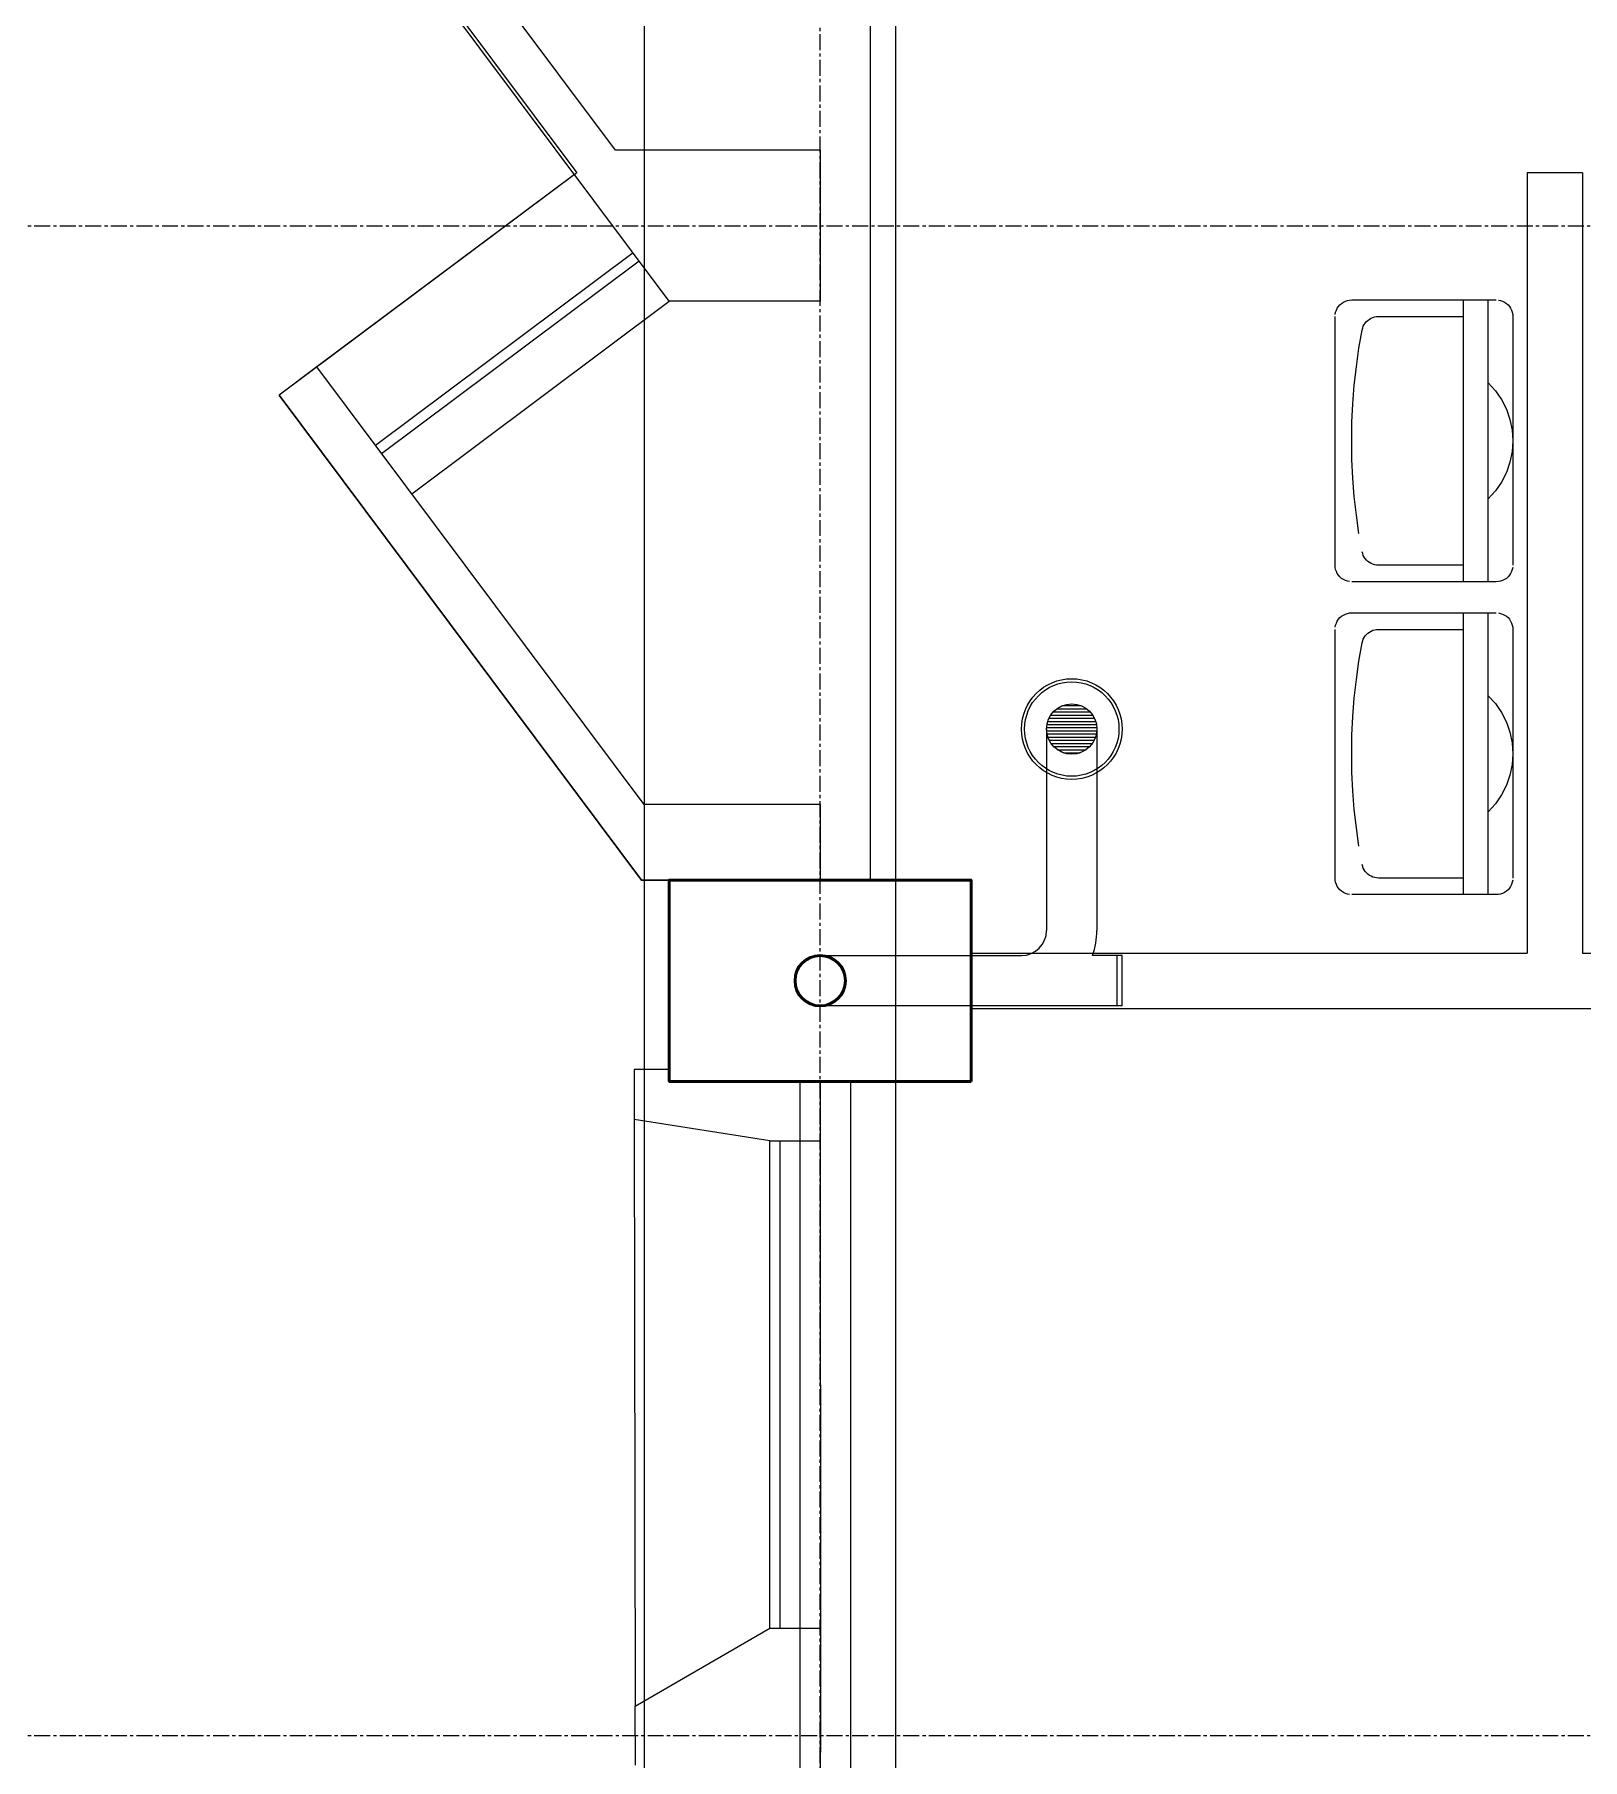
# Model space of a CAD drawing. Header units: millimetres. Extents: x -49883 to 71908, y -18440 to 67826.
# Drawn here: x 31906 to 34982, y 44228 to 47656 of the extents above; entities that cross this region are included whole.
import ezdxf

# ---------------------------------------------------------------- set-up
doc = ezdxf.new("R2010")
doc.units = ezdxf.units.MM
doc.linetypes.add('PCENTRE', pattern=[50.8, 31.75, -6.35, 6.35, -6.35])
doc.linetypes.add('PCENTRE2', pattern=[28.575, 19.05, -3.175, 3.175, -3.175])
for name, color, linetype in [('Boundaries_and_building_grids', 140, 'PCENTRE2'), ('Fourth Floor - Roofs', 2, 'Continuous'), ('Fourth Floor - Structural Members', 5, 'Continuous'), ('Third Floor - Curtain Walls', 1, 'Continuous'), ('Third Floor - Doors Windows and Openings', 1, 'Continuous'), ('Third Floor - Multi-View Blocks', 7, 'Continuous'), ('Third Floor - Structural Members', 5, 'Continuous'), ('Third Floor - Walls', 3, 'Continuous')]:
    doc.layers.add(name, color=color, linetype=linetype)

# ---------------------------------------------------------------- blocks, each defined once
blk = doc.blocks.new('OffSetFullbore')
at = {"layer": 'Fourth Floor - Roofs', "linetype": 'Continuous'}
h = blk.add_hatch(dxfattribs=at)
h.set_pattern_fill('lines', color=256, scale=6.25, style=0)
h.set_pattern_definition([(0, (-14818.7696, 134.024), (0, 6.25), [])])
h.paths.add_polyline_path([(-550, -500, -1), (-450, -500, -1)])
at = {"layer": 'Fourth Floor - Roofs', "linetype": 'Continuous', "lineweight": -3}
for p, q in [((-600, 50), (0, 50)), ((-600, 50), (-600, -50)), ((-590, 50), (-590, -50)), ((-600, -50), (-541.4, -50)), ((0, -50), (-400, -50)), ((-550, -500), (-550, -100)), ((-450, -500), (-450, -100))]:
    blk.add_line(p, q, dxfattribs=at)
at = {"layer": 'Fourth Floor - Roofs', "linetype": 'Continuous'}
for radius in [100, 93.8, 50, 50]:
    blk.add_circle((-500, -500), radius, dxfattribs=at)
at = {"layer": 'Fourth Floor - Roofs', "linetype": 'Continuous', "lineweight": -3}
for centre, radius, start, end in [((0, 0), 50, 270, 90), ((-400, -100), 150, 160.5288, 180), ((-400, -100), 50, 90, 180)]:
    blk.add_arc(centre, radius, start, end, dxfattribs=at)

msp = doc.modelspace()

# ---------------------------------------------------------------- linework, layer by layer
at = {"layer": 'Boundaries_and_building_grids', "color": 140, "linetype": 'PCENTRE', "lineweight": -3}
for p, q in [((33467.2, -6274.3), (33467.2, 67825.7)), ((-49882.8, 47275.7), (47817.2, 47275.7)), ((-49882.8, 44275.7), (47817.2, 44275.7))]:
    msp.add_line(p, q, dxfattribs=at)
at = {"layer": 'Fourth Floor - Roofs', "color": 3, "linetype": 'Continuous'}
msp.add_line((33117.2, 65675.7, 13800), (33117.2, 43025.7, 13800), dxfattribs=at)
at = {"layer": 'Fourth Floor - Roofs', "color": 3, "linetype": 'Continuous', "lineweight": -3}
msp.add_line((33617.2, 65175.7, 13800), (33617.2, 42525.7, 13800), dxfattribs=at)
at = {"layer": 'Fourth Floor - Roofs', "color": 1, "linetype": 'Continuous', "lineweight": -3}
for p, q in [((33427.2, 42675.7, 13800), (33427.2, 45575.7, 13800)), ((33527.2, 45575.7, 13800), (33527.2, 42575.7, 13800))]:
    msp.add_line(p, q, dxfattribs=at)
at = {"layer": 'Fourth Floor - Roofs', "color": 1, "linetype": 'Continuous', "lineweight": -3, "elevation": 13800}
msp.add_lwpolyline([(33167.2, 51653.3), (33047.5, 51653.3), (32396.3, 51166.5), (32983.4, 50381.1), (32391.8, 49939), (33111.8, 48975.7), (33167.2, 48975.7), (33167.2, 48653.3), (33047.5, 48653.3), (32396.3, 48166.5), (32983.4, 47381.1), (32391.8, 46939), (33111.8, 45975.7), (33167.2, 45975.7)], dxfattribs=at)
at = {"layer": 'Fourth Floor - Structural Members', "color": 8, "linetype": 'Continuous', "lineweight": 50, "elevation": 13800}
msp.add_lwpolyline([(33767.2, 45575.7), (33767.2, 45975.7), (33167.2, 45975.7), (33167.2, 45575.7), (33767.2, 45575.7)], dxfattribs=at)
at = {"layer": 'Fourth Floor - Structural Members', "color": 8, "linetype": 'Continuous', "lineweight": 50}
msp.add_circle((33467.2, 45775.7, 13800), 50, dxfattribs=at)
at = {"layer": 'Third Floor - Curtain Walls', "color": 3, "linetype": 'Continuous'}
for p, q in [((33060.5, 47425.7, 10350), (32467.1, 48219.4, 10350)), ((33167.2, 47125.7, 10350), (32391.8, 48163.1, 10350)), ((33467.2, 47425.7, 10350), (33060.5, 47425.7, 10350)), ((33467.2, 47425.7, 10350), (33467.2, 47125.7, 10350)), ((33467.2, 47125.7, 10350), (33167.2, 47125.7, 10350)), ((32467.2, 46995.3, 10350), (32391.8, 46939, 10350)), ((33117.2, 46125.7, 10350), (32467.2, 46995.3, 10350)), ((33111.8, 45975.7, 10350), (32391.8, 46939, 10350)), ((33467.2, 46125.7, 10350), (33117.2, 46125.7, 10350)), ((33467.2, 46125.7, 10350), (33467.2, 45975.7, 10350)), ((33567.2, 45975.7, 10350), (33111.8, 45975.7, 10350)), ((33097.2, 45599.1, 10350), (33097.2, 45499.7, 10350)), ((33167.2, 45599.1, 10350), (33097.2, 45599.1, 10350)), ((33467.4, 45575.7, 10350), (33467.4, 45457.6, 10350)), ((33367.2, 45457.6, 10350), (33097.2, 45499.7, 10350)), ((33367.2, 45457.6, 10350), (33467.4, 45457.6, 10350)), ((33099.3, 44334.5, 10350), (33367.2, 44489.2, 10350)), ((33367.2, 44489.2, 10350), (33468, 44489.2, 10350)), ((33468, 44489.2, 10350), (33468, 44242.9, 10350)), ((33099.3, 44275.7, 10350), (33099.3, 44334.5, 10350)), ((33468, 44062.2, 10350), (33468, 44308.6, 10350)), ((33099.3, 44275.7, 10350), (33099.3, 44216.9, 10350))]:
    msp.add_line(p, q, dxfattribs=at)
at = {"layer": 'Third Floor - Curtain Walls', "color": 3, "linetype": 'Continuous', "elevation": 10350}
for points in [[(33567.2, 45975.7), (33567.2, 48575.7), (33167.2, 48575.7), (33167.2, 48653.3)], [(33467.4, 45575.7), (33167.2, 45575.7), (33167.2, 45599.1)]]:
    msp.add_lwpolyline(points, dxfattribs=at)
at = {"layer": 'Third Floor - Doors Windows and Openings', "color": 1, "linetype": 'Continuous'}
for p, q in [((32978.8, 47377.8, 10350), (32467.2, 46995.3, 10350)), ((33095.4, 47221.8, 10350), (32583.7, 46839.4, 10350)), ((32595.7, 46823.4, 10350), (33107.3, 47205.8, 10350)), ((32655.6, 46743.3, 10350), (33167.2, 47125.7, 10350)), ((33097.2, 45499.7, 10350), (33099.3, 44334.5, 10350)), ((33367.2, 44489.2, 10350), (33367.2, 45457.6, 10350)), ((33387.2, 45457.6, 10350), (33387.2, 44489.2, 10350)), ((33467.4, 45457.6, 10350), (33468, 44489.2, 10350))]:
    msp.add_line(p, q, dxfattribs=at)
at = {"layer": 'Third Floor - Multi-View Blocks'}
for p, q in [((34514.9, 47127.2, 10350), (34519.2, 47128.1, 10350)), ((34519.2, 47128.1, 10350), (34523.5, 47128.3, 10350)), ((34815.2, 47128.1, 10350), (34819.4, 47127.2, 10350)), ((34490.8, 47099.7, 10350), (34491.6, 47103.9, 10350)), ((34491.6, 47103.9, 10350), (34493, 47108, 10350)), ((34493, 47108, 10350), (34494.9, 47111.9, 10350)), ((34494.9, 47111.9, 10350), (34497.3, 47115.4, 10350)), ((34497.3, 47115.4, 10350), (34500.2, 47118.7, 10350)), ((34500.2, 47118.7, 10350), (34503.4, 47121.5, 10350)), ((34503.4, 47121.5, 10350), (34507, 47123.9, 10350)), ((34507, 47123.9, 10350), (34510.9, 47125.8, 10350)), ((34510.9, 47125.8, 10350), (34514.9, 47127.2, 10350)), ((34562.1, 47092, 10350), (34565.6, 47093.4, 10350)), ((34565.6, 47093.4, 10350), (34569.2, 47094.5, 10350)), ((34569.2, 47094.5, 10350), (34572.9, 47095.2, 10350)), ((34572.9, 47095.2, 10350), (34576.7, 47095.4, 10350)), ((34819.4, 47127.2, 10350), (34823.5, 47125.8, 10350)), ((34823.5, 47125.8, 10350), (34827.4, 47123.9, 10350)), ((34827.4, 47123.9, 10350), (34831, 47121.5, 10350)), ((34831, 47121.5, 10350), (34834.2, 47118.7, 10350)), ((34834.2, 47118.7, 10350), (34837.1, 47115.4, 10350)), ((34837.1, 47115.4, 10350), (34839.4, 47111.9, 10350)), ((34839.4, 47111.9, 10350), (34841.4, 47108, 10350)), ((34841.4, 47108, 10350), (34842.7, 47103.9, 10350)), ((34842.7, 47103.9, 10350), (34843.6, 47099.7, 10350)), ((34843.6, 47099.7, 10350), (34843.9, 47095.4, 10350)), ((34538, 47032.3, 10350), (34544.4, 47068.6, 10350)), ((34544.4, 47068.6, 10350), (34545.3, 47072.3, 10350)), ((34545.3, 47072.3, 10350), (34546.6, 47075.9, 10350)), ((34546.6, 47075.9, 10350), (34548.4, 47079.2, 10350)), ((34548.4, 47079.2, 10350), (34550.5, 47082.4, 10350)), ((34550.5, 47082.4, 10350), (34553, 47085.3, 10350)), ((34553, 47085.3, 10350), (34555.7, 47087.8, 10350)), ((34555.7, 47087.8, 10350), (34558.8, 47090.1, 10350)), ((34558.8, 47090.1, 10350), (34562.1, 47092, 10350)), ((34532.8, 46995.7, 10350), (34538, 47032.3, 10350)), ((34528.7, 46959, 10350), (34532.8, 46995.7, 10350)), ((34525.8, 46922.2, 10350), (34528.7, 46959, 10350)), ((34794.4, 46963.6, 10350), (34809, 46947.8, 10350)), ((34524, 46885.3, 10350), (34525.8, 46922.2, 10350)), ((34809, 46947.8, 10350), (34821.2, 46930.2, 10350)), ((34821.2, 46930.2, 10350), (34831, 46911.1, 10350)), ((34831, 46911.1, 10350), (34838.1, 46890.8, 10350)), ((34838.1, 46890.8, 10350), (34842.4, 46869.8, 10350)), ((34523.5, 46848.3, 10350), (34524, 46885.3, 10350)), ((34842.4, 46869.8, 10350), (34843.9, 46848.3, 10350)), ((34524, 46811.4, 10350), (34523.5, 46848.3, 10350)), ((34842.4, 46826.9, 10350), (34838.1, 46805.9, 10350)), ((34843.9, 46848.3, 10350), (34842.4, 46826.9, 10350)), ((34525.8, 46774.5, 10350), (34524, 46811.4, 10350)), ((34831, 46785.6, 10350), (34821.2, 46766.5, 10350)), ((34838.1, 46805.9, 10350), (34831, 46785.6, 10350)), ((34528.7, 46737.7, 10350), (34525.8, 46774.5, 10350)), ((34821.2, 46766.5, 10350), (34809, 46748.9, 10350)), ((34532.8, 46701, 10350), (34528.7, 46737.7, 10350)), ((34809, 46748.9, 10350), (34794.4, 46733, 10350)), ((34538, 46664.4, 10350), (34532.8, 46701, 10350)), ((34545.3, 46624.3, 10350), (34544.4, 46628, 10350)), ((34546.6, 46620.8, 10350), (34545.3, 46624.3, 10350)), ((34548.4, 46617.4, 10350), (34546.6, 46620.8, 10350)), ((34550.5, 46614.3, 10350), (34548.4, 46617.4, 10350)), ((34553, 46611.4, 10350), (34550.5, 46614.3, 10350)), ((34490.8, 46597, 10350), (34490.5, 46601.3, 10350)), ((34491.6, 46592.8, 10350), (34490.8, 46597, 10350)), ((34493, 46588.7, 10350), (34491.6, 46592.8, 10350)), ((34494.9, 46584.8, 10350), (34493, 46588.7, 10350)), ((34497.3, 46581.2, 10350), (34494.9, 46584.8, 10350)), ((34500.2, 46578, 10350), (34497.3, 46581.2, 10350)), ((34555.7, 46608.8, 10350), (34553, 46611.4, 10350)), ((34558.8, 46606.6, 10350), (34555.7, 46608.8, 10350)), ((34562.1, 46604.7, 10350), (34558.8, 46606.6, 10350)), ((34565.6, 46603.2, 10350), (34562.1, 46604.7, 10350)), ((34569.2, 46602.1, 10350), (34565.6, 46603.2, 10350)), ((34572.9, 46601.5, 10350), (34569.2, 46602.1, 10350)), ((34576.7, 46601.3, 10350), (34572.9, 46601.5, 10350)), ((34837.1, 46581.2, 10350), (34834.2, 46578, 10350)), ((34839.4, 46584.8, 10350), (34837.1, 46581.2, 10350)), ((34841.4, 46588.7, 10350), (34839.4, 46584.8, 10350)), ((34842.7, 46592.8, 10350), (34841.4, 46588.7, 10350)), ((34843.6, 46597, 10350), (34842.7, 46592.8, 10350)), ((34503.4, 46575.1, 10350), (34500.2, 46578, 10350)), ((34507, 46572.7, 10350), (34503.4, 46575.1, 10350)), ((34510.9, 46570.8, 10350), (34507, 46572.7, 10350)), ((34514.9, 46569.5, 10350), (34510.9, 46570.8, 10350)), ((34519.2, 46568.6, 10350), (34514.9, 46569.5, 10350)), ((34815.2, 46568.6, 10350), (34810.9, 46568.3, 10350)), ((34819.4, 46569.5, 10350), (34815.2, 46568.6, 10350)), ((34823.5, 46570.8, 10350), (34819.4, 46569.5, 10350)), ((34827.4, 46572.7, 10350), (34823.5, 46570.8, 10350)), ((34831, 46575.1, 10350), (34827.4, 46572.7, 10350)), ((34834.2, 46578, 10350), (34831, 46575.1, 10350)), ((34490.8, 46478.1, 10350), (34491.6, 46482.3, 10350)), ((34491.6, 46482.3, 10350), (34493, 46486.4, 10350)), ((34493, 46486.4, 10350), (34494.9, 46490.3, 10350)), ((34494.9, 46490.3, 10350), (34497.3, 46493.9, 10350)), ((34497.3, 46493.9, 10350), (34500.2, 46497.1, 10350)), ((34500.2, 46497.1, 10350), (34503.4, 46499.9, 10350)), ((34503.4, 46499.9, 10350), (34507, 46502.3, 10350)), ((34507, 46502.3, 10350), (34510.9, 46504.2, 10350)), ((34510.9, 46504.2, 10350), (34514.9, 46505.6, 10350)), ((34514.9, 46505.6, 10350), (34519.2, 46506.5, 10350)), ((34519.2, 46506.5, 10350), (34523.5, 46506.7, 10350)), ((34815.2, 46506.5, 10350), (34819.4, 46505.6, 10350)), ((34819.4, 46505.6, 10350), (34823.5, 46504.2, 10350)), ((34823.5, 46504.2, 10350), (34827.4, 46502.3, 10350)), ((34827.4, 46502.3, 10350), (34831, 46499.9, 10350)), ((34831, 46499.9, 10350), (34834.2, 46497.1, 10350)), ((34834.2, 46497.1, 10350), (34837.1, 46493.9, 10350)), ((34837.1, 46493.9, 10350), (34839.4, 46490.3, 10350)), ((34839.4, 46490.3, 10350), (34841.4, 46486.4, 10350)), ((34841.4, 46486.4, 10350), (34842.7, 46482.3, 10350)), ((34842.7, 46482.3, 10350), (34843.6, 46478.1, 10350)), ((34843.6, 46478.1, 10350), (34843.9, 46473.8, 10350)), ((34538, 46410.7, 10350), (34544.4, 46447.1, 10350)), ((34544.4, 46447.1, 10350), (34545.3, 46450.7, 10350)), ((34545.3, 46450.7, 10350), (34546.6, 46454.3, 10350)), ((34546.6, 46454.3, 10350), (34548.4, 46457.6, 10350)), ((34548.4, 46457.6, 10350), (34550.5, 46460.8, 10350)), ((34550.5, 46460.8, 10350), (34553, 46463.7, 10350)), ((34553, 46463.7, 10350), (34555.7, 46466.3, 10350)), ((34555.7, 46466.3, 10350), (34558.8, 46468.5, 10350)), ((34558.8, 46468.5, 10350), (34562.1, 46470.4, 10350)), ((34562.1, 46470.4, 10350), (34565.6, 46471.9, 10350)), ((34565.6, 46471.9, 10350), (34569.2, 46472.9, 10350)), ((34569.2, 46472.9, 10350), (34572.9, 46473.6, 10350)), ((34572.9, 46473.6, 10350), (34576.7, 46473.8, 10350)), ((34532.8, 46374.1, 10350), (34538, 46410.7, 10350)), ((34528.7, 46337.4, 10350), (34532.8, 46374.1, 10350)), ((34794.4, 46342, 10350), (34809, 46326.2, 10350)), ((34525.8, 46300.6, 10350), (34528.7, 46337.4, 10350)), ((34809, 46326.2, 10350), (34821.2, 46308.6, 10350)), ((34821.2, 46308.6, 10350), (34831, 46289.5, 10350)), ((34524, 46263.7, 10350), (34525.8, 46300.6, 10350)), ((34831, 46289.5, 10350), (34838.1, 46269.2, 10350)), ((34523.5, 46226.7, 10350), (34524, 46263.7, 10350)), ((34838.1, 46269.2, 10350), (34842.4, 46248.2, 10350)), ((34842.4, 46248.2, 10350), (34843.9, 46226.7, 10350)), ((34524, 46189.8, 10350), (34523.5, 46226.7, 10350)), ((34842.4, 46205.3, 10350), (34838.1, 46184.3, 10350)), ((34843.9, 46226.7, 10350), (34842.4, 46205.3, 10350)), ((34525.8, 46152.9, 10350), (34524, 46189.8, 10350)), ((34838.1, 46184.3, 10350), (34831, 46164, 10350)), ((34528.7, 46116.1, 10350), (34525.8, 46152.9, 10350)), ((34821.2, 46144.9, 10350), (34809, 46127.3, 10350)), ((34831, 46164, 10350), (34821.2, 46144.9, 10350)), ((34532.8, 46079.4, 10350), (34528.7, 46116.1, 10350)), ((34809, 46127.3, 10350), (34794.4, 46111.5, 10350)), ((34538, 46042.8, 10350), (34532.8, 46079.4, 10350)), ((34545.3, 46002.8, 10350), (34544.4, 46006.4, 10350)), ((34546.6, 45999.2, 10350), (34545.3, 46002.8, 10350)), ((34548.4, 45995.8, 10350), (34546.6, 45999.2, 10350)), ((34490.8, 45975.4, 10350), (34490.5, 45979.7, 10350)), ((34491.6, 45971.2, 10350), (34490.8, 45975.4, 10350)), ((34493, 45967.1, 10350), (34491.6, 45971.2, 10350)), ((34494.9, 45963.2, 10350), (34493, 45967.1, 10350)), ((34497.3, 45959.6, 10350), (34494.9, 45963.2, 10350)), ((34550.5, 45992.7, 10350), (34548.4, 45995.8, 10350)), ((34553, 45989.8, 10350), (34550.5, 45992.7, 10350)), ((34555.7, 45987.2, 10350), (34553, 45989.8, 10350)), ((34558.8, 45985, 10350), (34555.7, 45987.2, 10350)), ((34562.1, 45983.1, 10350), (34558.8, 45985, 10350)), ((34565.6, 45981.6, 10350), (34562.1, 45983.1, 10350)), ((34569.2, 45980.6, 10350), (34565.6, 45981.6, 10350)), ((34572.9, 45979.9, 10350), (34569.2, 45980.6, 10350)), ((34576.7, 45979.7, 10350), (34572.9, 45979.9, 10350)), ((34839.4, 45963.2, 10350), (34837.1, 45959.6, 10350)), ((34841.4, 45967.1, 10350), (34839.4, 45963.2, 10350)), ((34842.7, 45971.2, 10350), (34841.4, 45967.1, 10350)), ((34843.6, 45975.4, 10350), (34842.7, 45971.2, 10350)), ((34500.2, 45956.4, 10350), (34497.3, 45959.6, 10350)), ((34503.4, 45953.6, 10350), (34500.2, 45956.4, 10350)), ((34507, 45951.2, 10350), (34503.4, 45953.6, 10350)), ((34510.9, 45949.3, 10350), (34507, 45951.2, 10350)), ((34514.9, 45947.9, 10350), (34510.9, 45949.3, 10350)), ((34519.2, 45947, 10350), (34514.9, 45947.9, 10350)), ((34815.2, 45947, 10350), (34810.9, 45946.7, 10350)), ((34819.4, 45947.9, 10350), (34815.2, 45947, 10350)), ((34823.5, 45949.3, 10350), (34819.4, 45947.9, 10350)), ((34827.4, 45951.2, 10350), (34823.5, 45949.3, 10350)), ((34831, 45953.6, 10350), (34827.4, 45951.2, 10350)), ((34834.2, 45956.4, 10350), (34831, 45953.6, 10350)), ((34837.1, 45959.6, 10350), (34834.2, 45956.4, 10350))]:
    msp.add_line(p, q, dxfattribs=at)
at = {"layer": 'Third Floor - Multi-View Blocks', "linetype": 'Continuous'}
for p, q in [((34523.5, 47128.3, 10350), (34810.9, 47128.3, 10350)), ((34745, 47128.3, 10350), (34745, 46568.3, 10350)), ((34794.4, 46568.3, 10350), (34794.4, 47128.3, 10350)), ((34490.5, 46601.3, 10350), (34490.5, 47095.4, 10350)), ((34576.7, 47095.4, 10350), (34745, 47095.4, 10350)), ((34843.9, 47095.4, 10350), (34843.9, 46601.3, 10350)), ((34745, 46601.3, 10350), (34576.7, 46601.3, 10350)), ((34810.9, 46568.3, 10350), (34523.5, 46568.3, 10350)), ((34523.5, 46506.7, 10350), (34810.9, 46506.7, 10350)), ((34745, 46506.7, 10350), (34745, 45946.7, 10350)), ((34794.4, 45946.7, 10350), (34794.4, 46506.7, 10350)), ((34490.5, 45979.7, 10350), (34490.5, 46473.8, 10350)), ((34576.7, 46473.8, 10350), (34745, 46473.8, 10350)), ((34843.9, 46473.8, 10350), (34843.9, 45979.7, 10350)), ((34745, 45979.7, 10350), (34576.7, 45979.7, 10350)), ((34810.9, 45946.7, 10350), (34523.5, 45946.7, 10350))]:
    msp.add_line(p, q, dxfattribs=at)
at = {"layer": 'Third Floor - Structural Members', "color": 5, "linetype": 'Continuous', "elevation": 10350}
msp.add_lwpolyline([(33767.2, 45575.7), (33767.2, 45975.7), (33167.2, 45975.7), (33167.2, 45575.7), (33767.2, 45575.7)], dxfattribs=at)
at = {"layer": 'Third Floor - Structural Members', "color": 5, "linetype": 'Continuous', "lineweight": -3}
msp.add_circle((33467.2, 45775.7, 10350), 50, dxfattribs=at)
at = {"layer": 'Third Floor - Walls', "color": 3, "linetype": 'Continuous'}
for p, q in [((34982.2, 47380.7, 10350), (34872.2, 47380.7, 10350)), ((34872.2, 47380.7, 10350), (34872.2, 45830.7, 10350)), ((34982.2, 47380.7, 10350), (34982.2, 45830.7, 10350)), ((33767.2, 45720.7, 10350), (33767.2, 45830.7, 10350)), ((33767.2, 45830.7, 10350), (34872.2, 45830.7, 10350)), ((34982.2, 45830.7, 10350), (36557.2, 45830.7, 10350)), ((33767.2, 45720.7, 10350), (36557.2, 45720.7, 10350))]:
    msp.add_line(p, q, dxfattribs=at)

# ---------------------------------------------------------------- block references
at = {"layer": 'Fourth Floor - Roofs', "color": 1, "linetype": 'Continuous', "lineweight": -3, "rotation": 180}
msp.add_blockref('OffSetFullbore', (33467.2, 45775.7, 13800), dxfattribs=at)

doc.saveas('drawing.dxf')
